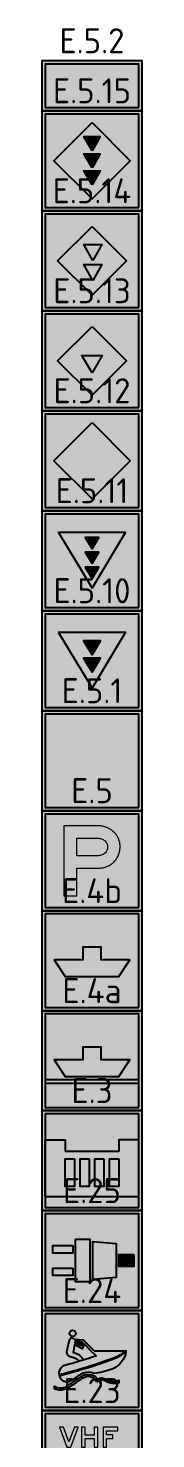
# Model space of a CAD drawing. Header units: metres. Extents: x -13 to 18, y 0 to 1289.
# Drawn here: x -5 to 5, y 787.2 to 928.3 of the extents above; entities that cross this region are included whole.
import ezdxf
from ezdxf.enums import TextEntityAlignment as Align

# ---------------------------------------------------------------- set-up
doc = ezdxf.new("R2010")
doc.units = ezdxf.units.M
doc.styles.add('NLC-ISO-RVV', font='NLCS-RVV.ttf')
doc.styles.add('NLCS-ISO', font='NLCS-ISO.ttf')

# ---------------------------------------------------------------- blocks, each defined once
blk = doc.blocks.new('SVV-VERKEERSTEKEN_E23-SO')
h = blk.add_hatch(color=7)
h.dxf.hatch_style = 1
h.paths.add_polyline_path([(5, 0), (5, 10), (-5, 10), (-5, 0)])
h.paths.add_polyline_path([(4.67, 0.33), (4.67, 9.67), (-4.67, 9.67), (-4.67, 0.33)], flags=16)
h = blk.add_hatch(color=146)
h.dxf.hatch_style = 1
h.paths.add_polyline_path([(4.67, 0.33), (4.67, 9.67), (-4.67, 9.67), (-4.67, 0.33)])
h.paths.add_polyline_path([(2.59, 8.33), (1.1, 8.33), (1.1, 6.33), (1.46, 6.33), (1.46, 7.2), (2.08, 7.2), (2.08, 7.57), (1.46, 7.57), (1.46, 7.97), (2.59, 7.97)], flags=16)
h.paths.add_polyline_path([(-1.03, 8.33), (-1.03, 6.33), (-0.68, 6.33), (-0.68, 7.2), (0.22, 7.21), (0.22, 6.33), (0.58, 6.33), (0.58, 8.33), (0.22, 8.33), (0.22, 7.56), (-0.68, 7.56), (-0.68, 8.33)], flags=16)
h.paths.add_polyline_path([(-2.11, 6.33), (-1.37, 8.33), (-1.75, 8.33), (-2.3, 6.87), (-2.85, 8.33), (-3.23, 8.33), (-2.5, 6.33)], flags=16)
h = blk.add_hatch(color=7)
h.dxf.hatch_style = 1
h.paths.add_polyline_path([(-2.11, 6.33), (-1.37, 8.33), (-1.75, 8.33), (-2.3, 6.87), (-2.85, 8.33), (-3.23, 8.33), (-2.5, 6.33)])
h.paths.add_polyline_path([(-1.03, 8.33), (-1.03, 6.33), (-0.68, 6.33), (-0.68, 7.2), (0.22, 7.21), (0.22, 6.33), (0.58, 6.33), (0.58, 8.33), (0.22, 8.33), (0.22, 7.56), (-0.68, 7.56), (-0.68, 8.33)])
h.paths.add_polyline_path([(2.59, 8.33), (1.1, 8.33), (1.1, 6.33), (1.46, 6.33), (1.46, 7.2), (2.08, 7.2), (2.08, 7.57), (1.46, 7.57), (1.46, 7.97), (2.59, 7.97)])
at = {"color": 146}
blk.add_lwpolyline([(5, 0), (5, 10), (-5, 10), (-5, 0)], close=True, dxfattribs=at)
at = {"color": 7}
blk.add_lwpolyline([(4.67, 0.33), (4.67, 9.67), (-4.67, 9.67), (-4.67, 0.33)], close=True, dxfattribs=at)
at = {"color": 7, "lineweight": 0}
for points in [[(-2.11, 6.33), (-1.37, 8.33), (-1.75, 8.33), (-2.3, 6.87), (-2.85, 8.33), (-3.23, 8.33), (-2.5, 6.33)], [(-1.03, 8.33), (-1.03, 6.33), (-0.68, 6.33), (-0.68, 7.2), (0.22, 7.21), (0.22, 6.33), (0.58, 6.33), (0.58, 8.33), (0.22, 8.33), (0.22, 7.56), (-0.68, 7.56), (-0.68, 8.33)], [(2.59, 8.33), (1.1, 8.33), (1.1, 6.33), (1.46, 6.33), (1.46, 7.2), (2.08, 7.2), (2.08, 7.57), (1.46, 7.57), (1.46, 7.97), (2.59, 7.97)]]:
    blk.add_lwpolyline(points, close=True, dxfattribs=at)
at = {"style": 'NLCS-ISO'}
blk.add_attdef('NR-RST', text='', height=2.5, dxfattribs=at).set_placement((0, 10), align=Align.BOTTOM_CENTER)
at = {"color": 7, "style": 'NLC-ISO-RVV'}
blk.add_attdef('VHF-KANAAL', text='', height=2.5, dxfattribs=at).set_placement((-0.33, 3.58), align=Align.MIDDLE_CENTER)
blk = doc.blocks.new('SVV-VERKEERSTEKEN_E24-SO')
h = blk.add_hatch(color=7)
h.dxf.hatch_style = 1
h.paths.add_polyline_path([(5, 0), (5, 10), (-5, 10), (-5, 0)])
h.paths.add_polyline_path([(4.67, 0.33), (4.67, 9.67), (-4.67, 9.67), (-4.67, 0.33)], flags=16)
h = blk.add_hatch(color=146)
h.dxf.hatch_style = 1
h.paths.add_polyline_path([(4.67, 9.67), (-4.67, 9.67), (-4.67, 0.33), (4.67, 0.33)])
h.paths.add_polyline_path([(3.39, 5.98, -0.089866), (2.23, 5.29, -0.020841), (-1.57, 4.03, -0.009026), (-3.25, 3.59, -0.275463), (-2.92, 4.44, -0.074998), (-2.46, 4.62, 0.003663), (-1.79, 4.81, 0.002538), (-1.33, 4.94, 0.101026), (-1.48, 5.13, 0.080915), (-1.69, 5.26, 0.023599), (-2.19, 5.43, -0.126232), (-2.43, 5.57, -0.260221), (-2.53, 5.89), (-2.28, 7, -0.207397), (-2.14, 7.2, -0.310164), (-1.82, 7.18), (-1.75, 7.13), (-0.84, 7.04), (-0.56, 6.76), (0.06, 6.14), (0.22, 5.98)], flags=16)
h.paths.add_polyline_path([(3.37, 5.87, -0.181869), (2.94, 4.89, 0.010572), (2.71, 4.63, -0.121358), (2.01, 4.15, -0.063294), (0.19, 3.72, 0.203031), (-0.89, 3.74, 0.046499), (-1.38, 3.47, -0.009669), (-2.18, 2.93, -0.33344), (-3.01, 3.07, -0.138066), (-3.24, 3.51, 0.009107), (-1.55, 3.96, 0.020841), (2.25, 5.22, 0.084129)], flags=16)
h.paths.add_polyline_path([(-0.93, 6.85), (-1.09, 6.48), (-1.72, 6.73), (-1.67, 6.97)], flags=0)
h.paths.add_polyline_path([(-1.61, 7.73, -1), (-2.25, 7.73, -1)], flags=16)
h.paths.add_polyline_path([(1.53, 3.1, 0.047125), (1.79, 2.99, 0.085403), (2.36, 2.92, 0.158579), (2.69, 3.05), (2.69, 2.79, -0.11196), (2.35, 2.7, -0.083048), (1.73, 2.77, -0.047424), (1.43, 2.9, 0.071555), (1.07, 3.04, 0.179469), (0.8, 3), (0.49, 2.83, 0.401737), (-0.72, 3.34, 0.045385), (-1.13, 3.11, -0.009669), (-1.94, 2.56, 0.007359), (-2.32, 2.31, -0.040487), (-2.59, 2.16, -0.223465), (-3.73, 2.18), (-3.73, 2.43, 0.248831), (-2.68, 2.36, 0.040276), (-2.44, 2.49, -0.007359), (-2.06, 2.75, 0.009669), (-1.26, 3.29, -0.046001), (-0.81, 3.54, -0.343649), (0.58, 3.13), (0.69, 3.19, -0.179469), (1.11, 3.25, -0.071555)], flags=16)
at = {"linetype": 'Continuous'}
h = blk.add_hatch(color=7, dxfattribs=at)
h.dxf.hatch_style = 1
h.paths.add_polyline_path([(-1.61, 7.73, 1), (-2.25, 7.73, 1)])
h.paths.add_polyline_path([(-2.53, 5.89, 0.260221), (-2.43, 5.57, 0.126232), (-2.19, 5.43, -0.023599), (-1.69, 5.26, -0.080915), (-1.48, 5.13, -0.101026), (-1.33, 4.94, 0.002596), (-0.86, 5.08, 0.018223), (-0.95, 5.23, 0.12149), (-1.36, 5.62, 0.09917), (-1.88, 5.8, 0.035857), (-1.76, 6.56, -0.528643), (-1.73, 6.58, -0.011491), (-1.62, 6.53), (-0.99, 6.19), (-0.77, 6.66), (-0.72, 6.61), (-0.1, 5.98), (0.4, 5.49, -0.012162), (-1.79, 4.81, -0.003663), (-2.46, 4.62, 0.074998), (-2.92, 4.44, 0.275463), (-3.25, 3.59, 0.009026), (-1.57, 4.03, 0.020841), (2.23, 5.29, 0.089866), (3.39, 5.98), (0.22, 5.98), (-0.56, 6.76), (-0.84, 7.04), (-1.75, 7.13), (-1.82, 7.18, 0.310164), (-2.14, 7.2, 0.207397), (-2.28, 7)])
h.paths.add_polyline_path([(-1.72, 6.73), (-1.67, 6.97), (-0.93, 6.85), (-1.09, 6.48)], flags=16)
h.paths.add_polyline_path([(2.01, 4.15, 0.121358), (2.71, 4.63, -0.010572), (2.94, 4.89, 0.181869), (3.37, 5.87, -0.084129), (2.25, 5.22, -0.020841), (-1.55, 3.96, -0.009107), (-3.24, 3.51, 0.138066), (-3.01, 3.07, 0.33344), (-2.18, 2.93, 0.009669), (-1.38, 3.47, -0.046499), (-0.89, 3.74, -0.203031), (0.19, 3.72, 0.063294)])
h.paths.add_polyline_path([(1.07, 3.04, -0.071555), (1.43, 2.9, 0.047424), (1.73, 2.77, 0.085808), (2.37, 2.7, 0.105388), (2.69, 2.79), (2.69, 3.05, -0.158579), (2.36, 2.92, -0.085403), (1.79, 2.99, -0.047125), (1.53, 3.1, 0.071555), (1.11, 3.25, 0.179469), (0.69, 3.19), (0.58, 3.13, 0.343649), (-0.81, 3.54, 0.046001), (-1.26, 3.29, -0.009669), (-2.06, 2.75, 0.007359), (-2.44, 2.49, -0.040276), (-2.68, 2.36, -0.248831), (-3.73, 2.43), (-3.73, 2.18, 0.223465), (-2.59, 2.16, 0.040487), (-2.32, 2.31, -0.007359), (-1.94, 2.56, 0.009669), (-1.13, 3.11, -0.045385), (-0.72, 3.34, -0.401737), (0.49, 2.83), (0.8, 3, -0.179469)])
h = blk.add_hatch(color=146)
h.dxf.hatch_style = 1
h.paths.add_polyline_path([(-0.1, 5.98), (-0.72, 6.61), (-0.77, 6.66), (-0.99, 6.19), (-1.62, 6.53, 0.01169), (-1.73, 6.58, 0.455834), (-1.76, 6.56, -0.035961), (-1.88, 5.8, -0.09917), (-1.36, 5.62, -0.12149), (-0.95, 5.23, -0.018223), (-0.86, 5.08, 0.007027), (0.4, 5.49)])
h = blk.add_hatch(color=146)
h.dxf.hatch_style = 1
h.paths.add_polyline_path([(-0.93, 6.85), (-1.67, 6.97), (-1.72, 6.73), (-1.09, 6.48)])
at = {"color": 146}
blk.add_lwpolyline([(5, 0), (5, 10), (-5, 10), (-5, 0)], close=True, dxfattribs=at)
at = {"color": 7}
blk.add_lwpolyline([(4.67, 0.33), (4.67, 9.67), (-4.67, 9.67), (-4.67, 0.33)], close=True, dxfattribs=at)
at = {"color": 146, "linetype": 'Continuous'}
for points in [[(-0.84, 7.04), (-1.75, 7.13), (-1.82, 7.18, 0.310164), (-2.14, 7.2, 0.198273), (-2.28, 7.01), (-2.53, 5.89, 0.260221), (-2.43, 5.57, 0.126232), (-2.19, 5.43, -0.023599), (-1.69, 5.26, -0.080915), (-1.48, 5.13, -0.104095), (-1.33, 4.94, 0.67181)], [(0.22, 5.98), (3.39, 5.98, -0.089866), (2.23, 5.29, -0.020841), (-1.57, 4.03, -0.009026), (-3.25, 3.59, -0.275463), (-2.92, 4.44, -0.074998), (-2.46, 4.62, 0.003663), (-1.79, 4.81, 0.012162), (0.4, 5.49), (-0.1, 5.98)], [(-1.62, 6.53, 0.011491), (-1.73, 6.58, 0.528643), (-1.76, 6.56, -0.035857), (-1.88, 5.8, -0.09917), (-1.36, 5.62, -0.12149), (-0.95, 5.23, -0.018223), (-0.86, 5.08, -0.018223)], [(0.49, 2.83, 0.401888), (-0.72, 3.34, 0.045385), (-1.13, 3.11, -0.009669), (-1.94, 2.56, 0.007359), (-2.32, 2.31, -0.040487), (-2.59, 2.16, -0.223465), (-3.73, 2.18), (-3.73, 2.43, 0.248831), (-2.68, 2.36, 0.040276), (-2.44, 2.49, -0.007359), (-2.06, 2.75, 0.009669), (-1.26, 3.29, -0.046001), (-0.81, 3.54, -0.343649), (0.58, 3.13, -0.069615), (0.58, 3.13, -0.077379), (0.58, 3.13), (0.69, 3.19, -0.179469), (1.11, 3.25, -0.071555), (1.53, 3.1, 0.047125), (1.79, 2.99, 0.085403), (2.36, 2.92, 0.023346), (2.36, 2.92, 0.158579), (2.69, 3.05), (2.69, 2.79, -0.105388), (2.37, 2.7, -0.085808), (1.73, 2.77, -0.047424), (1.43, 2.9, 0.071555), (1.07, 3.04, 0.179469), (0.8, 3), (0.49, 2.83)]]:
    blk.add_lwpolyline(points, format="xyb", dxfattribs=at)
blk.add_lwpolyline([(-3.24, 3.51, 0.009107), (-1.55, 3.96, 0.020841), (2.25, 5.22, 0.084129), (3.37, 5.87, -0.181869), (2.94, 4.89, 0.010572), (2.71, 4.63, -0.121358), (2.01, 4.15, -0.063294), (0.19, 3.72, 0.203031), (-0.89, 3.74, 0.046499), (-1.38, 3.47, -0.009669), (-2.18, 2.93, -0.33344), (-3.01, 3.07, -0.138066)], format="xyb", close=True, dxfattribs=at)
for points in [[(-1.67, 6.97), (-1.72, 6.73)], [(-0.93, 6.85), (-1.09, 6.48), (-1.72, 6.73)], [(-0.93, 6.85), (-1.67, 6.97)], [(-0.1, 5.98), (-0.72, 6.61), (-0.77, 6.66), (-0.99, 6.19), (-1.62, 6.53)], [(0.22, 5.98), (-0.56, 6.76), (-0.84, 7.04), (-0.84, 7.04), (-0.84, 7.04)], [(0.06, 6.14), (-0.56, 6.76), (-0.84, 7.04)]]:
    blk.add_lwpolyline(points, dxfattribs=at)
blk.add_circle((-1.93, 7.73), 0.319, dxfattribs=at)
at = {"style": 'NLCS-ISO'}
blk.add_attdef('NR-RST', text='', height=2.5, dxfattribs=at).set_placement((0, 10), align=Align.BOTTOM_CENTER)
blk = doc.blocks.new('SVV-VERKEERSTEKEN_E25-SO')
h = blk.add_hatch(color=7)
h.dxf.hatch_style = 1
h.paths.add_polyline_path([(5, 0), (5, 10), (-5, 10), (-5, 0)])
h.paths.add_polyline_path([(4.67, 0.33), (4.67, 9.67), (-4.67, 9.67), (-4.67, 0.33)], flags=16)
h = blk.add_hatch(color=146)
h.dxf.hatch_style = 1
h.paths.add_polyline_path([(-4.67, 9.67), (-4.67, 0.33), (4.67, 0.33), (4.67, 9.67)])
h.paths.add_polyline_path([(2.42, 6.7), (2.42, 3.3), (0.08, 3.1), (0.08, 6.9)], flags=16)
h.paths.add_polyline_path([(-0.17, 7.1), (-0.17, 2.9), (-1.67, 2.9), (-1.67, 7.1)], flags=16)
h.paths.add_polyline_path([(2.67, 5.6), (4.17, 5.6), (4.17, 4.4), (2.67, 4.4)], flags=16)
h.paths.add_polyline_path([(-1.92, 6.5), (-1.92, 5.75), (-3.92, 5.75), (-3.92, 6.5)], flags=16)
h.paths.add_polyline_path([(-1.92, 4.25), (-1.92, 3.5), (-3.92, 3.5), (-3.92, 4.25)], flags=16)
h = blk.add_hatch(color=7)
h.dxf.hatch_style = 1
h.paths.add_polyline_path([(-0.17, 2.9), (-0.17, 7.1), (-1.67, 7.1), (-1.67, 2.9)])
h = blk.add_hatch(color=7)
h.dxf.hatch_style = 1
h.paths.add_polyline_path([(-1.92, 6.5), (-1.92, 5.75), (-3.92, 5.75), (-3.92, 6.5)])
h = blk.add_hatch(color=7)
h.dxf.hatch_style = 1
h.paths.add_polyline_path([(0.08, 3.1), (0.08, 6.9), (2.42, 6.7), (2.42, 3.3)])
h = blk.add_hatch(color=7)
h.dxf.hatch_style = 1
h.paths.add_polyline_path([(-1.92, 4.25), (-1.92, 3.5), (-3.92, 3.5), (-3.92, 4.25)])
h = blk.add_hatch(color=7)
h.dxf.hatch_style = 1
h.paths.add_polyline_path([(4.17, 5.6), (4.17, 4.4), (2.67, 4.4), (2.67, 5.6)])
at = {"color": 146}
blk.add_lwpolyline([(5, 0), (5, 10), (-5, 10), (-5, 0)], close=True, dxfattribs=at)
at = {"color": 7}
blk.add_lwpolyline([(4.67, 0.33), (4.67, 9.67), (-4.67, 9.67), (-4.67, 0.33)], close=True, dxfattribs=at)
at = {"color": 146, "flags": 128}
for points in [[(-0.17, 2.9), (-0.17, 7.1), (-1.67, 7.1), (-1.67, 2.9)], [(-1.92, 6.5), (-1.92, 5.75), (-3.92, 5.75), (-3.92, 6.5)], [(0.08, 3.1), (0.08, 6.9), (2.42, 6.7), (2.42, 3.3)], [(-1.92, 4.25), (-1.92, 3.5), (-3.92, 3.5), (-3.92, 4.25)], [(4.17, 5.6), (4.17, 4.4), (2.67, 4.4), (2.67, 5.6)]]:
    blk.add_lwpolyline(points, close=True, dxfattribs=at)
at = {"style": 'NLCS-ISO'}
blk.add_attdef('NR-RST', text='', height=2.5, dxfattribs=at).set_placement((0, 10), align=Align.BOTTOM_CENTER)
blk = doc.blocks.new('SVV-VERKEERSTEKEN_E3-SO')
h = blk.add_hatch(color=7)
h.dxf.hatch_style = 1
h.paths.add_polyline_path([(5, 0), (5, 10), (-5, 10), (-5, 0)])
h.paths.add_polyline_path([(4.67, 0.33), (4.67, 9.67), (-4.67, 9.67), (-4.67, 0.33)], flags=16)
h = blk.add_hatch(color=146)
h.dxf.hatch_style = 1
h.paths.add_polyline_path([(4.67, 9.67), (-4.67, 9.67), (-4.67, 7.08), (-2.67, 7.08), (-2.67, 5.92), (2.67, 5.92), (2.67, 7.08), (4.67, 7.08)])
at = {"linetype": 'Continuous'}
h = blk.add_hatch(color=7, dxfattribs=at)
h.dxf.hatch_style = 1
h.paths.add_polyline_path([(4.67, 7.08), (2.67, 7.08), (2.67, 5.92), (-2.67, 5.92), (-2.67, 7.08), (-4.67, 7.08), (-4.67, 1.42), (4.67, 1.42)])
h.paths.add_polyline_path([(2.67, 5.17), (2.67, 2.42), (1.75, 2.42), (1.75, 5.17)], flags=16)
h.paths.add_polyline_path([(1.19, 5.17), (1.19, 2.42), (0.27, 2.42), (0.27, 5.17)], flags=16)
h.paths.add_polyline_path([(-0.27, 5.17), (-0.27, 2.42), (-1.19, 2.42), (-1.19, 5.17)], flags=16)
h.paths.add_polyline_path([(-1.75, 5.17), (-1.75, 2.42), (-2.67, 2.42), (-2.67, 5.17)], flags=16)
h = blk.add_hatch(color=146)
h.dxf.hatch_style = 1
h.paths.add_polyline_path([(-1.75, 5.17), (-2.67, 5.17), (-2.67, 2.42), (-1.75, 2.42)])
h = blk.add_hatch(color=146)
h.dxf.hatch_style = 1
h.paths.add_polyline_path([(-0.27, 5.17), (-1.19, 5.17), (-1.19, 2.42), (-0.27, 2.42)])
h = blk.add_hatch(color=146)
h.dxf.hatch_style = 1
h.paths.add_polyline_path([(1.19, 5.17), (0.27, 5.17), (0.27, 2.42), (1.19, 2.42)])
h = blk.add_hatch(color=146)
h.dxf.hatch_style = 1
h.paths.add_polyline_path([(2.67, 5.17), (1.75, 5.17), (1.75, 2.42), (2.67, 2.42)])
h = blk.add_hatch(color=146)
h.dxf.hatch_style = 1
h.paths.add_polyline_path([(4.67, 1.42), (-4.67, 1.42), (-4.67, 0.33), (4.67, 0.33)])
at = {"color": 146}
blk.add_lwpolyline([(5, 0), (5, 10), (-5, 10), (-5, 0)], close=True, dxfattribs=at)
at = {"color": 7}
blk.add_lwpolyline([(4.67, 0.33), (4.67, 9.67), (-4.67, 9.67), (-4.67, 0.33)], close=True, dxfattribs=at)
at = {"color": 7, "linetype": 'Continuous'}
for points in [[(-4.67, 1.42), (4.67, 1.42), (4.67, 7.08), (2.67, 7.08), (2.67, 5.92)], [(-4.67, 1.42), (-4.67, 1.42), (-4.67, 7.08), (-2.67, 7.08), (-2.67, 5.92)], [(2.67, 5.92), (-2.67, 5.92)]]:
    blk.add_lwpolyline(points, dxfattribs=at)
for points in [[(-1.75, 5.17), (-1.75, 2.42), (-2.67, 2.42), (-2.67, 5.17)], [(-0.27, 5.17), (-0.27, 2.42), (-1.19, 2.42), (-1.19, 5.17)], [(1.19, 5.17), (1.19, 2.42), (0.27, 2.42), (0.27, 5.17)], [(2.67, 5.17), (2.67, 2.42), (1.75, 2.42), (1.75, 5.17)]]:
    blk.add_lwpolyline(points, close=True, dxfattribs=at)
at = {"style": 'NLCS-ISO'}
blk.add_attdef('NR-RST', text='', height=2.5, dxfattribs=at).set_placement((0, 10), align=Align.BOTTOM_CENTER)
blk = doc.blocks.new('SVV-VERKEERSTEKEN_E4A-SO')
h = blk.add_hatch(color=7)
h.dxf.hatch_style = 1
h.paths.add_polyline_path([(5, 0), (5, 10), (-5, 10), (-5, 0)])
h.paths.add_polyline_path([(4.67, 0.33), (4.67, 9.67), (-4.67, 9.67), (-4.67, 0.33)], flags=16)
h = blk.add_hatch(color=146)
h.dxf.hatch_style = 1
h.paths.add_polyline_path([(4.67, 9.67), (-4.67, 9.67), (-4.67, 3.08), (4.67, 3.08)])
h.paths.add_polyline_path([(0.93, 6.34), (0.93, 5.09), (3.76, 5.09), (2.67, 3.42), (0, 3.42), (-2.67, 3.42), (-3.76, 5.09), (-0.93, 5.09), (-0.93, 6.34), (0, 6.34)], flags=16)
at = {"linetype": 'Continuous'}
h = blk.add_hatch(color=7, dxfattribs=at)
h.dxf.hatch_style = 1
h.paths.add_polyline_path([(4.67, 3.08), (-4.67, 3.08), (-4.67, 2.75), (4.67, 2.75)])
h.paths.add_polyline_path([(3.76, 5.09), (0.93, 5.09), (0.93, 6.34), (0, 6.34), (-0.93, 6.34), (-0.93, 5.09), (-3.76, 5.09), (-2.67, 3.42), (0, 3.42), (2.67, 3.42)])
h = blk.add_hatch(color=146)
h.dxf.hatch_style = 1
h.paths.add_polyline_path([(4.67, 2.75), (-4.67, 2.75), (-4.67, 0.33), (4.67, 0.33)])
at = {"color": 146, "linetype": 'Continuous'}
for p, q in [((4.67, 3.08), (-4.67, 3.08)), ((-4.67, 2.75), (4.67, 2.75))]:
    blk.add_line(p, q, dxfattribs=at)
at = {"color": 146}
blk.add_lwpolyline([(5, 0), (5, 10), (-5, 10), (-5, 0)], close=True, dxfattribs=at)
at = {"color": 7}
blk.add_lwpolyline([(4.67, 0.33), (4.67, 9.67), (-4.67, 9.67), (-4.67, 0.33)], close=True, dxfattribs=at)
at = {"color": 146, "linetype": 'Continuous'}
blk.add_lwpolyline([(0, 6.34), (-0.93, 6.34), (-0.93, 5.09), (-3.76, 5.09), (-2.67, 3.42), (0, 3.42), (2.67, 3.42), (3.76, 5.09), (0.93, 5.09), (0.93, 6.34)], close=True, dxfattribs=at)
at = {"style": 'NLCS-ISO'}
blk.add_attdef('NR-RST', text='', height=2.5, dxfattribs=at).set_placement((0, 10), align=Align.BOTTOM_CENTER)
blk = doc.blocks.new('SVV-VERKEERSTEKEN_E4B-SO')
h = blk.add_hatch(color=7)
h.dxf.hatch_style = 1
h.paths.add_polyline_path([(5, 0), (5, 10), (-5, 10), (-5, 0)])
h.paths.add_polyline_path([(4.67, 0.33), (4.67, 9.67), (-4.67, 9.67), (-4.67, 0.33)], flags=16)
h = blk.add_hatch(color=146)
h.dxf.hatch_style = 1
h.paths.add_polyline_path([(4.67, 9.67), (-4.67, 9.67), (-4.67, 0.33), (4.67, 0.33)])
h.paths.add_polyline_path([(0.93, 6.34), (0.93, 5.09), (3.76, 5.09), (2.67, 3.42), (0, 3.42), (-2.67, 3.42), (-3.76, 5.09), (-0.93, 5.09), (-0.93, 6.34), (0, 6.34)], flags=16)
at = {"linetype": 'Continuous'}
h = blk.add_hatch(color=7, dxfattribs=at)
h.dxf.hatch_style = 1
h.paths.add_polyline_path([(0, 3.42), (2.67, 3.42), (3.76, 5.09), (0.93, 5.09), (0.93, 6.34), (0, 6.34), (-0.93, 6.34), (-0.93, 5.09), (-3.76, 5.09), (-2.67, 3.42)])
at = {"color": 146}
blk.add_lwpolyline([(5, 0), (5, 10), (-5, 10), (-5, 0)], close=True, dxfattribs=at)
at = {"color": 7}
blk.add_lwpolyline([(4.67, 0.33), (4.67, 9.67), (-4.67, 9.67), (-4.67, 0.33)], close=True, dxfattribs=at)
at = {"color": 146, "linetype": 'Continuous'}
blk.add_lwpolyline([(0, 6.34), (-0.93, 6.34), (-0.93, 5.09), (-3.76, 5.09), (-2.67, 3.42), (0, 3.42), (2.67, 3.42), (3.76, 5.09), (0.93, 5.09), (0.93, 6.34)], close=True, dxfattribs=at)
at = {"style": 'NLCS-ISO'}
blk.add_attdef('NR-RST', text='', height=2.5, dxfattribs=at).set_placement((0, 10), align=Align.BOTTOM_CENTER)
blk = doc.blocks.new('SVV-VERKEERSTEKEN_E5-SO')
h = blk.add_hatch(color=7)
h.dxf.hatch_style = 1
h.paths.add_polyline_path([(5, 10), (-5, 10), (-5, 0), (5, 0)])
h.paths.add_polyline_path([(4.67, 9.67), (4.67, 0.33), (-4.67, 0.33), (-4.67, 9.67)], flags=16)
h.paths.add_polyline_path([(2.77, 8.35), (-0.04, 6), (2.19, 6), (-1.08, 2.17), (-0.76, 2.21), (-1.74, 1.31), (-1.55, 2.52), (-1.42, 2.28), (0.78, 5.31), (-1.59, 5.31), (1.77, 8.68)], flags=0)
h = blk.add_hatch(color=146)
h.dxf.hatch_style = 1
h.paths.add_polyline_path([(4.67, 9.67), (-4.67, 9.67), (-4.67, 0.33), (4.67, 0.33)])
h.paths.add_polyline_path([(0.7, 4.25), (0.59, 4.25), (0.48, 4.25), (-1.52, 4.25), (-1.52, 1.5), (-2.8, 1.5), (-2.8, 8.5), (0.47, 8.5), (0.58, 8.5), (0.68, 8.49), (0.79, 8.48), (0.89, 8.47), (0.99, 8.46), (1.09, 8.44), (1.18, 8.41), (1.27, 8.39), (1.37, 8.36), (1.45, 8.33), (1.54, 8.29), (1.63, 8.25), (1.71, 8.2), (1.71, 8.2), (1.8, 8.15), (1.89, 8.1), (1.97, 8.04), (2.05, 7.98), (2.12, 7.92), (2.19, 7.85), (2.26, 7.79), (2.32, 7.72), (2.38, 7.65), (2.44, 7.57), (2.49, 7.5), (2.54, 7.42), (2.58, 7.34), (2.62, 7.26), (2.66, 7.18), (2.69, 7.09), (2.72, 7), (2.74, 6.91), (2.76, 6.82), (2.78, 6.72), (2.79, 6.62), (2.8, 6.52), (2.8, 6.42), (2.8, 6.36), (2.8, 6.26), (2.79, 6.16), (2.78, 6.07), (2.76, 5.97), (2.74, 5.88), (2.72, 5.78), (2.69, 5.69), (2.65, 5.59), (2.61, 5.5), (2.57, 5.41), (2.52, 5.32), (2.51, 5.3), (2.45, 5.21), (2.4, 5.13), (2.34, 5.05), (2.28, 4.97), (2.21, 4.9), (2.14, 4.83), (2.07, 4.77), (1.99, 4.7), (1.91, 4.64), (1.83, 4.59), (1.74, 4.53), (1.72, 4.52), (1.64, 4.48), (1.56, 4.44), (1.48, 4.41), (1.4, 4.38), (1.31, 4.35), (1.21, 4.33), (1.12, 4.3), (1.02, 4.29), (0.92, 4.27), (0.81, 4.26)], flags=16)
h.paths.add_polyline_path([(0.63, 5.5), (0.52, 5.5), (-1.52, 5.5), (-1.52, 7.24), (0.52, 7.24), (0.53, 7.24), (0.65, 7.24), (0.75, 7.23), (0.85, 7.21), (0.95, 7.18), (1.04, 7.15), (1.12, 7.11), (1.19, 7.06), (1.26, 7.01), (1.3, 6.97), (1.37, 6.9), (1.42, 6.82), (1.47, 6.74), (1.5, 6.65), (1.53, 6.56), (1.54, 6.46), (1.55, 6.36), (1.55, 6.32), (1.54, 6.22), (1.52, 6.12), (1.49, 6.03), (1.45, 5.95), (1.4, 5.87), (1.33, 5.8), (1.26, 5.73), (1.18, 5.68), (1.1, 5.63), (1.01, 5.59), (0.92, 5.56), (0.83, 5.53), (0.73, 5.51)], flags=0)
h = blk.add_hatch(color=7)
h.dxf.hatch_style = 1
h.paths.add_polyline_path([(1.27, 8.39), (1.18, 8.41), (1.09, 8.44), (0.99, 8.46), (0.89, 8.47), (0.79, 8.48), (0.68, 8.49), (0.58, 8.5), (0.47, 8.5), (-2.8, 8.5), (-2.8, 1.5), (-1.52, 1.5), (-1.52, 4.25), (0.48, 4.25), (0.59, 4.25), (0.7, 4.25), (0.81, 4.26), (0.92, 4.27), (1.02, 4.29), (1.12, 4.3), (1.21, 4.33), (1.31, 4.35), (1.4, 4.38), (1.48, 4.41), (1.56, 4.44), (1.64, 4.48), (1.72, 4.52), (1.74, 4.53), (1.83, 4.59), (1.91, 4.64), (1.99, 4.7), (2.07, 4.77), (2.14, 4.83), (2.21, 4.9), (2.28, 4.97), (2.34, 5.05), (2.4, 5.13), (2.45, 5.21), (2.51, 5.3), (2.52, 5.32), (2.57, 5.41), (2.61, 5.5), (2.65, 5.59), (2.69, 5.69), (2.72, 5.78), (2.74, 5.88), (2.76, 5.97), (2.78, 6.07), (2.79, 6.16), (2.8, 6.26), (2.8, 6.36), (2.8, 6.42), (2.8, 6.52), (2.79, 6.62), (2.78, 6.72), (2.76, 6.82), (2.74, 6.91), (2.72, 7), (2.69, 7.09), (2.66, 7.18), (2.62, 7.26), (2.58, 7.34), (2.54, 7.42), (2.49, 7.5), (2.44, 7.57), (2.38, 7.65), (2.32, 7.72), (2.26, 7.79), (2.19, 7.85), (2.12, 7.92), (2.05, 7.98), (1.97, 8.04), (1.89, 8.1), (1.8, 8.15), (1.71, 8.2), (1.63, 8.25), (1.54, 8.29), (1.45, 8.33), (1.37, 8.36)])
h.paths.add_polyline_path([(0.95, 7.18), (1.04, 7.15), (1.12, 7.11), (1.19, 7.06), (1.28, 6.99), (1.37, 6.9), (1.42, 6.82), (1.47, 6.74), (1.5, 6.65), (1.53, 6.56), (1.54, 6.46), (1.55, 6.33), (1.54, 6.22), (1.52, 6.12), (1.49, 6.03), (1.45, 5.95), (1.4, 5.87), (1.33, 5.8), (1.26, 5.73), (1.18, 5.68), (1.1, 5.63), (1.01, 5.59), (0.92, 5.56), (0.83, 5.53), (0.73, 5.51), (0.63, 5.5), (0.52, 5.5), (-1.52, 5.5), (-1.52, 7.24), (0.52, 7.24), (0.53, 7.24), (0.65, 7.24), (0.75, 7.23), (0.85, 7.21)], flags=16)
h = blk.add_hatch(color=146)
h.dxf.hatch_style = 1
h.paths.add_polyline_path([(1.5, 6.65), (1.47, 6.74), (1.42, 6.82), (1.37, 6.9), (1.3, 6.97), (1.26, 7.01), (1.19, 7.06), (1.12, 7.11), (1.04, 7.15), (0.95, 7.18), (0.85, 7.21), (0.75, 7.23), (0.65, 7.24), (0.53, 7.24), (0.52, 7.24), (-1.52, 7.24), (-1.52, 5.5), (0.52, 5.5), (0.63, 5.5), (0.73, 5.51), (0.83, 5.53), (0.92, 5.56), (1.01, 5.59), (1.1, 5.63), (1.18, 5.68), (1.26, 5.73), (1.26, 5.74), (1.33, 5.8), (1.4, 5.87), (1.45, 5.95), (1.49, 6.03), (1.52, 6.12), (1.54, 6.22), (1.55, 6.32), (1.55, 6.36), (1.54, 6.46), (1.53, 6.56)])
at = {"color": 146}
blk.add_lwpolyline([(5, 0), (5, 10), (-5, 10), (-5, 0)], close=True, dxfattribs=at)
at = {"color": 7}
blk.add_lwpolyline([(4.67, 0.33), (4.67, 9.67), (-4.67, 9.67), (-4.67, 0.33)], close=True, dxfattribs=at)
at = {"color": 146, "lineweight": 0, "flags": 128}
for points in [[(0.7, 4.25), (0.81, 4.26), (0.92, 4.27), (1.02, 4.29), (1.12, 4.3), (1.21, 4.33), (1.31, 4.35), (1.4, 4.38), (1.48, 4.41), (1.56, 4.44), (1.64, 4.48), (1.72, 4.52), (1.74, 4.53), (1.83, 4.59), (1.91, 4.64), (1.99, 4.7), (2.07, 4.77), (2.14, 4.83), (2.21, 4.9), (2.28, 4.97), (2.34, 5.05), (2.4, 5.13), (2.45, 5.21), (2.51, 5.3), (2.52, 5.32), (2.57, 5.41), (2.61, 5.5), (2.65, 5.59), (2.69, 5.69), (2.72, 5.78), (2.74, 5.88), (2.76, 5.97), (2.78, 6.07), (2.79, 6.16), (2.8, 6.26), (2.8, 6.36), (2.8, 6.42), (2.8, 6.52), (2.79, 6.62), (2.78, 6.72), (2.76, 6.82), (2.74, 6.91), (2.72, 7), (2.69, 7.09), (2.66, 7.18), (2.62, 7.26), (2.58, 7.34), (2.54, 7.42), (2.49, 7.5), (2.44, 7.57), (2.38, 7.65), (2.32, 7.72), (2.26, 7.79), (2.19, 7.85), (2.12, 7.92), (2.05, 7.98), (1.97, 8.04), (1.89, 8.1), (1.8, 8.15), (1.71, 8.2), (1.71, 8.2), (1.63, 8.25), (1.54, 8.29), (1.45, 8.33), (1.37, 8.36), (1.27, 8.39), (1.18, 8.41), (1.09, 8.44), (0.99, 8.46), (0.89, 8.47), (0.79, 8.48), (0.68, 8.49), (0.58, 8.5), (0.47, 8.5), (-2.8, 8.5), (-2.8, 1.5), (-1.52, 1.5), (-1.52, 4.25), (0.47, 4.25), (0.48, 4.25), (0.59, 4.25)], [(0.53, 7.24), (0.65, 7.24), (0.75, 7.23), (0.85, 7.21), (0.95, 7.18), (1.04, 7.15), (1.12, 7.11), (1.19, 7.06), (1.26, 7.01), (1.3, 6.97), (1.37, 6.9), (1.42, 6.82), (1.47, 6.74), (1.5, 6.65), (1.53, 6.56), (1.54, 6.46), (1.55, 6.36), (1.55, 6.32), (1.54, 6.22), (1.52, 6.12), (1.49, 6.03), (1.45, 5.95), (1.4, 5.87), (1.33, 5.8), (1.26, 5.74), (1.26, 5.73), (1.18, 5.68), (1.1, 5.63), (1.01, 5.59), (0.92, 5.56), (0.83, 5.53), (0.73, 5.51), (0.63, 5.5), (0.52, 5.5), (-1.52, 5.5), (-1.52, 7.24), (0.52, 7.24)]]:
    blk.add_lwpolyline(points, close=True, dxfattribs=at)
at = {"style": 'NLCS-ISO'}
blk.add_attdef('NR-RST', text='', height=2.5, dxfattribs=at).set_placement((0, 10), align=Align.BOTTOM_CENTER)
blk = doc.blocks.new('SVV-VERKEERSTEKEN_E5_1-SO')
h = blk.add_hatch(color=7)
h.dxf.hatch_style = 1
h.paths.add_polyline_path([(5, 0), (5, 10), (-5, 10), (-5, 0)])
h.paths.add_polyline_path([(4.67, 0.33), (4.67, 9.67), (-4.67, 9.67), (-4.67, 0.33)], flags=16)
h = blk.add_hatch(color=146)
h.dxf.hatch_style = 1
h.paths.add_polyline_path([(4.67, 0.33), (4.67, 9.67), (-4.67, 9.67), (-4.67, 0.33)])
at = {"color": 146}
blk.add_lwpolyline([(5, 0), (5, 10), (-5, 10), (-5, 0)], close=True, dxfattribs=at)
at = {"color": 7}
blk.add_lwpolyline([(4.67, 0.33), (4.67, 9.67), (-4.67, 9.67), (-4.67, 0.33)], close=True, dxfattribs=at)
at = {"style": 'NLCS-ISO'}
blk.add_attdef('NR-RST', text='', height=2.5, dxfattribs=at).set_placement((0, 10), align=Align.BOTTOM_CENTER)
at = {"color": 7, "style": 'NLC-ISO-RVV'}
blk.add_attdef('AFSTAND_VERBOD_AFMEREN', text='', height=3.8, dxfattribs=at).set_placement((0, 5), align=Align.MIDDLE_CENTER)
blk = doc.blocks.new('SVV-VERKEERSTEKEN_E5_10-SO')
h = blk.add_hatch(color=7)
h.dxf.hatch_style = 1
h.paths.add_polyline_path([(5, 0), (5, 10), (-5, 10), (-5, 0)])
h.paths.add_polyline_path([(4.67, 0.33), (4.67, 9.67), (-4.67, 9.67), (-4.67, 0.33)], flags=16)
h = blk.add_hatch(color=146)
h.dxf.hatch_style = 1
h.paths.add_polyline_path([(4.67, 9.67), (-4.67, 9.67), (-4.67, 0.33), (4.67, 0.33)])
h.paths.add_polyline_path([(0, 2.25), (-3.33, 7.83), (0, 7.83), (3.33, 7.83)], flags=16)
h.paths.add_polyline_path([(0, 3.86), (-0.84, 5.26), (0, 5.26), (0.84, 5.26)], flags=0)
h.paths.add_polyline_path([(0, 5.6), (-0.84, 7), (0, 7), (0.84, 7)], flags=0)
h = blk.add_hatch(color=7)
h.dxf.hatch_style = 1
h.paths.add_polyline_path([(3.33, 7.83), (0, 7.83), (-3.33, 7.83), (0, 2.25)])
h.paths.add_polyline_path([(0.84, 7), (0, 5.6), (-0.84, 7), (0, 7)], flags=16)
h.paths.add_polyline_path([(0.84, 5.26), (0, 3.86), (-0.84, 5.26), (0, 5.26)], flags=16)
h = blk.add_hatch(color=146)
h.dxf.hatch_style = 1
h.paths.add_polyline_path([(0.84, 7), (0, 7), (-0.84, 7), (0, 5.6)])
h = blk.add_hatch(color=146)
h.dxf.hatch_style = 1
h.paths.add_polyline_path([(0.84, 5.26), (0, 5.26), (-0.84, 5.26), (0, 3.86)])
at = {"color": 146}
blk.add_lwpolyline([(5, 0), (5, 10), (-5, 10), (-5, 0)], close=True, dxfattribs=at)
at = {"color": 7}
blk.add_lwpolyline([(4.67, 0.33), (4.67, 9.67), (-4.67, 9.67), (-4.67, 0.33)], close=True, dxfattribs=at)
at = {"color": 146, "linetype": 'Continuous'}
for points in [[(0, 2.25), (0, 2.25), (3.33, 7.83), (0, 7.83), (-3.33, 7.83), (0, 2.25)], [(0, 5.6), (0.84, 7), (0, 7), (-0.84, 7)], [(0, 3.86), (0.84, 5.26), (0, 5.26), (-0.84, 5.26)]]:
    blk.add_lwpolyline(points, close=True, dxfattribs=at)
at = {"style": 'NLCS-ISO'}
blk.add_attdef('NR-RST', text='', height=2.5, dxfattribs=at).set_placement((0, 10), align=Align.BOTTOM_CENTER)
blk = doc.blocks.new('SVV-VERKEERSTEKEN_E5_11-SO')
h = blk.add_hatch(color=7)
h.dxf.hatch_style = 1
h.paths.add_polyline_path([(5, 0), (5, 10), (-5, 10), (-5, 0)])
h.paths.add_polyline_path([(4.67, 0.33), (4.67, 9.67), (-4.67, 9.67), (-4.67, 0.33)], flags=16)
h = blk.add_hatch(color=146)
h.dxf.hatch_style = 1
h.paths.add_polyline_path([(4.67, 9.67), (-4.67, 9.67), (-4.67, 0.33), (4.67, 0.33)])
h.paths.add_polyline_path([(0, 2.25), (-3.33, 7.83), (0, 7.83), (3.33, 7.83)], flags=16)
h.paths.add_polyline_path([(0, 3.23), (-0.68, 4.37), (0.68, 4.37)], flags=0)
h.paths.add_polyline_path([(0, 4.71), (-0.68, 5.86), (0.68, 5.86)], flags=0)
h.paths.add_polyline_path([(0, 6.19), (-0.68, 7.33), (0.68, 7.33)], flags=0)
h = blk.add_hatch(color=7)
h.dxf.hatch_style = 1
h.paths.add_polyline_path([(3.33, 7.83), (0, 7.83), (-3.33, 7.83), (0, 2.25)])
h.paths.add_polyline_path([(-0.68, 7.33), (0.68, 7.33), (0, 6.19)], flags=16)
h.paths.add_polyline_path([(-0.68, 5.86), (0.68, 5.86), (0, 4.71)], flags=16)
h.paths.add_polyline_path([(-0.68, 4.37), (0.68, 4.37), (0, 3.23)], flags=16)
h = blk.add_hatch(color=146)
h.dxf.hatch_style = 1
h.paths.add_polyline_path([(0.68, 7.33), (-0.68, 7.33), (0, 6.19)])
h = blk.add_hatch(color=146)
h.dxf.hatch_style = 1
h.paths.add_polyline_path([(0.68, 5.86), (-0.68, 5.86), (0, 4.71)])
h = blk.add_hatch(color=146)
h.dxf.hatch_style = 1
h.paths.add_polyline_path([(0.68, 4.37), (-0.68, 4.37), (0, 3.23)])
at = {"color": 146}
blk.add_lwpolyline([(5, 0), (5, 10), (-5, 10), (-5, 0)], close=True, dxfattribs=at)
at = {"color": 7}
blk.add_lwpolyline([(4.67, 0.33), (4.67, 9.67), (-4.67, 9.67), (-4.67, 0.33)], close=True, dxfattribs=at)
at = {"color": 146, "linetype": 'Continuous'}
blk.add_lwpolyline([(0, 2.25), (0, 2.25), (3.33, 7.83), (0, 7.83), (-3.33, 7.83), (0, 2.25)], close=True, dxfattribs=at)
for points in [[(0, 6.19), (0.68, 7.33), (-0.68, 7.33), (0, 6.19)], [(0, 4.71), (0.68, 5.86), (-0.68, 5.86), (0, 4.71)], [(0, 3.23), (0.68, 4.37), (-0.68, 4.37), (0, 3.23)]]:
    blk.add_lwpolyline(points, dxfattribs=at)
at = {"style": 'NLCS-ISO'}
blk.add_attdef('NR-RST', text='', height=2.5, dxfattribs=at).set_placement((0, 10), align=Align.BOTTOM_CENTER)
blk = doc.blocks.new('SVV-VERKEERSTEKEN_E5_12-SO')
h = blk.add_hatch(color=7)
h.dxf.hatch_style = 1
h.paths.add_polyline_path([(5, 0), (5, 10), (-5, 10), (-5, 0)])
h.paths.add_polyline_path([(4.67, 0.33), (4.67, 9.67), (-4.67, 9.67), (-4.67, 0.33)], flags=16)
h = blk.add_hatch(color=146)
h.dxf.hatch_style = 1
h.paths.add_polyline_path([(4.67, 9.67), (-4.67, 9.67), (-4.67, 0.33), (4.67, 0.33)])
h.paths.add_polyline_path([(3.82, 5), (0, 1.18), (-3.82, 5), (0, 8.82)], flags=16)
h = blk.add_hatch(color=7)
h.dxf.hatch_style = 1
h.paths.add_polyline_path([(3.82, 5), (0, 8.82), (-3.82, 5), (0, 1.18)])
at = {"color": 146}
blk.add_lwpolyline([(5, 0), (5, 10), (-5, 10), (-5, 0)], close=True, dxfattribs=at)
at = {"color": 7}
blk.add_lwpolyline([(4.67, 0.33), (4.67, 9.67), (-4.67, 9.67), (-4.67, 0.33)], close=True, dxfattribs=at)
at = {"color": 146, "linetype": 'Continuous'}
blk.add_lwpolyline([(0, 8.82), (3.82, 5), (0, 1.18), (-3.82, 5)], close=True, dxfattribs=at)
at = {"style": 'NLCS-ISO'}
blk.add_attdef('NR-RST', text='', height=2.5, dxfattribs=at).set_placement((0, 10), align=Align.BOTTOM_CENTER)
blk = doc.blocks.new('SVV-VERKEERSTEKEN_E5_13-SO')
h = blk.add_hatch(color=7)
h.dxf.hatch_style = 1
h.paths.add_polyline_path([(5, 0), (5, 10), (-5, 10), (-5, 0)])
h.paths.add_polyline_path([(4.67, 0.33), (4.67, 9.67), (-4.67, 9.67), (-4.67, 0.33)], flags=16)
h = blk.add_hatch(color=146)
h.dxf.hatch_style = 1
h.paths.add_polyline_path([(4.67, 9.67), (-4.67, 9.67), (-4.67, 0.33), (4.67, 0.33)])
h.paths.add_polyline_path([(3.44, 5), (0, 1.56), (-3.44, 5), (0, 8.44)], flags=16)
h.paths.add_polyline_path([(1, 5.54), (0, 3.79), (-1, 5.54), (0, 5.54)], flags=0)
h = blk.add_hatch(color=7)
h.dxf.hatch_style = 1
h.paths.add_polyline_path([(3.44, 5), (0, 8.44), (-3.44, 5), (0, 1.56)])
h.paths.add_polyline_path([(1, 5.54), (0, 3.79), (-1, 5.54), (0, 5.54)], flags=16)
h = blk.add_hatch(color=146)
h.dxf.hatch_style = 1
h.paths.add_polyline_path([(1, 5.54), (0, 5.54), (-1, 5.54), (0, 3.79)])
at = {"color": 146}
blk.add_lwpolyline([(5, 0), (5, 10), (-5, 10), (-5, 0)], close=True, dxfattribs=at)
at = {"color": 7}
blk.add_lwpolyline([(4.67, 0.33), (4.67, 9.67), (-4.67, 9.67), (-4.67, 0.33)], close=True, dxfattribs=at)
at = {"color": 146, "linetype": 'Continuous'}
for points in [[(0, 8.44), (3.44, 5), (0, 1.56), (-3.44, 5)], [(0, 3.79), (-1, 5.54), (0, 5.54), (1, 5.54)]]:
    blk.add_lwpolyline(points, close=True, dxfattribs=at)
at = {"style": 'NLCS-ISO'}
blk.add_attdef('NR-RST', text='', height=2.5, dxfattribs=at).set_placement((0, 10), align=Align.BOTTOM_CENTER)
blk = doc.blocks.new('SVV-VERKEERSTEKEN_E5_14-SO')
h = blk.add_hatch(color=7)
h.dxf.hatch_style = 1
h.paths.add_polyline_path([(5, 0), (5, 10), (-5, 10), (-5, 0)])
h.paths.add_polyline_path([(4.67, 0.33), (4.67, 9.67), (-4.67, 9.67), (-4.67, 0.33)], flags=16)
h = blk.add_hatch(color=146)
h.dxf.hatch_style = 1
h.paths.add_polyline_path([(4.67, 9.67), (-4.67, 9.67), (-4.67, 0.33), (4.67, 0.33)])
h.paths.add_polyline_path([(3.44, 5), (0, 1.56), (-3.44, 5), (0, 8.44)], flags=16)
h.paths.add_polyline_path([(0.97, 6.62), (0.07, 5.04), (-0.83, 6.62), (0.07, 6.62)], flags=0)
h.paths.add_polyline_path([(0.97, 4.62), (0.07, 3.04), (-0.83, 4.62), (0.07, 4.62)], flags=0)
h = blk.add_hatch(color=7)
h.dxf.hatch_style = 1
h.paths.add_polyline_path([(0, 8.44), (-3.44, 5), (0, 1.56), (3.44, 5)])
h.paths.add_polyline_path([(0.97, 4.62), (0.07, 3.04), (-0.83, 4.62), (0.07, 4.62)], flags=16)
h.paths.add_polyline_path([(0.07, 5.04), (-0.83, 6.62), (0.07, 6.62), (0.97, 6.62)], flags=16)
h = blk.add_hatch(color=146)
h.dxf.hatch_style = 1
h.paths.add_polyline_path([(0.97, 6.62), (0.07, 6.62), (-0.83, 6.62), (0.07, 5.04)])
h = blk.add_hatch(color=146)
h.dxf.hatch_style = 1
h.paths.add_polyline_path([(0.97, 4.62), (0.07, 4.62), (-0.83, 4.62), (0.07, 3.04)])
at = {"color": 146}
blk.add_lwpolyline([(5, 0), (5, 10), (-5, 10), (-5, 0)], close=True, dxfattribs=at)
at = {"color": 7}
blk.add_lwpolyline([(4.67, 0.33), (4.67, 9.67), (-4.67, 9.67), (-4.67, 0.33)], close=True, dxfattribs=at)
at = {"color": 146, "linetype": 'Continuous'}
for points in [[(0, 8.44), (3.44, 5), (0, 1.56), (-3.44, 5)], [(0.07, 5.04), (-0.83, 6.62), (0.07, 6.62), (0.97, 6.62)], [(0.07, 3.04), (-0.83, 4.62), (0.07, 4.62), (0.97, 4.62)]]:
    blk.add_lwpolyline(points, close=True, dxfattribs=at)
at = {"style": 'NLCS-ISO'}
blk.add_attdef('NR-RST', text='', height=2.5, dxfattribs=at).set_placement((0, 10), align=Align.BOTTOM_CENTER)
blk = doc.blocks.new('SVV-VERKEERSTEKEN_E5_15-SO')
h = blk.add_hatch(color=7)
h.dxf.hatch_style = 1
h.paths.add_polyline_path([(5, 0), (5, 10), (-5, 10), (-5, 0)])
h.paths.add_polyline_path([(4.67, 0.33), (4.67, 9.67), (-4.67, 9.67), (-4.67, 0.33)], flags=16)
h = blk.add_hatch(color=146)
h.dxf.hatch_style = 1
h.paths.add_polyline_path([(4.67, 9.67), (-4.67, 9.67), (-4.67, 0.33), (4.67, 0.33)])
h.paths.add_polyline_path([(3.82, 5), (0, 1.18), (-3.82, 5), (0, 8.82)], flags=16)
h.paths.add_polyline_path([(0.81, 7.42), (0, 6.01), (-0.81, 7.42), (0, 7.42)], flags=0)
h.paths.add_polyline_path([(0.81, 5.71), (0, 4.29), (-0.81, 5.71), (0, 5.71)], flags=0)
h.paths.add_polyline_path([(0.81, 3.99), (0, 2.58), (-0.81, 3.99), (0, 3.99)], flags=0)
h.paths.add_polyline_path([(0.81, 7.42), (0, 7.42), (-0.81, 7.42), (0, 6.01)], flags=0)
h.paths.add_polyline_path([(0.81, 5.71), (0, 5.71), (-0.81, 5.71), (0, 4.29)], flags=0)
h.paths.add_polyline_path([(0.81, 3.99), (0, 3.99), (-0.81, 3.99), (0, 2.58)], flags=0)
h = blk.add_hatch(color=7)
h.dxf.hatch_style = 1
h.paths.add_polyline_path([(0, 8.82), (-3.82, 5), (0, 1.18), (3.82, 5)])
h.paths.add_polyline_path([(0.81, 5.71), (0, 4.29), (-0.81, 5.71), (0, 5.71)], flags=16)
h.paths.add_polyline_path([(0.81, 3.99), (0, 2.58), (-0.81, 3.99), (0, 3.99)], flags=16)
h.paths.add_polyline_path([(0, 6.01), (-0.81, 7.42), (0, 7.42), (0.81, 7.42)], flags=16)
h = blk.add_hatch(color=146)
h.dxf.hatch_style = 1
h.paths.add_polyline_path([(0.81, 7.42), (0, 7.42), (-0.81, 7.42), (0, 6.01)])
h = blk.add_hatch(color=146)
h.dxf.hatch_style = 1
h.paths.add_polyline_path([(0.81, 5.71), (0, 5.71), (-0.81, 5.71), (0, 4.29)])
h = blk.add_hatch(color=146)
h.dxf.hatch_style = 1
h.paths.add_polyline_path([(0.81, 3.99), (0, 3.99), (-0.81, 3.99), (0, 2.58)])
at = {"color": 146}
blk.add_lwpolyline([(5, 0), (5, 10), (-5, 10), (-5, 0)], close=True, dxfattribs=at)
at = {"color": 7}
blk.add_lwpolyline([(4.67, 0.33), (4.67, 9.67), (-4.67, 9.67), (-4.67, 0.33)], close=True, dxfattribs=at)
at = {"color": 146, "linetype": 'Continuous'}
for points in [[(0, 8.82), (3.82, 5), (0, 1.18), (-3.82, 5)], [(0, 6.01), (-0.81, 7.42), (0, 7.42), (0.81, 7.42)], [(0, 4.29), (-0.81, 5.71), (0, 5.71), (0.81, 5.71)], [(0, 2.58), (-0.81, 3.99), (0, 3.99), (0.81, 3.99)]]:
    blk.add_lwpolyline(points, close=True, dxfattribs=at)
at = {"style": 'NLCS-ISO'}
blk.add_attdef('NR-RST', text='', height=2.5, dxfattribs=at).set_placement((0, 10), align=Align.BOTTOM_CENTER)
blk = doc.blocks.new('SVV-VERKEERSTEKEN_E5_2-SO')
h = blk.add_hatch(color=7)
h.dxf.hatch_style = 1
h.paths.add_polyline_path([(5, 0), (5, 5), (-5, 5), (-5, 0)])
h.paths.add_polyline_path([(4.67, 0.33), (4.67, 4.67), (-4.67, 4.67), (-4.67, 0.33)], flags=16)
h = blk.add_hatch(color=146)
h.dxf.hatch_style = 1
h.paths.add_polyline_path([(4.67, 0.33), (4.67, 4.67), (-4.67, 4.67), (-4.67, 0.33)])
at = {"color": 146}
for points in [[(5, 0), (5, 5), (-5, 5), (-5, 0)], [(4.67, 0.33), (4.67, 4.67), (-4.67, 4.67), (-4.67, 0.33)]]:
    blk.add_lwpolyline(points, close=True, dxfattribs=at)
at = {"style": 'NLCS-ISO'}
blk.add_attdef('NR-RST', text='', height=2.5, dxfattribs=at).set_placement((0, 5), align=Align.BOTTOM_CENTER)
at = {"color": 7, "style": 'NLC-ISO-RVV'}
blk.add_attdef('AFSTAND_LIGPLAATS', text='', height=1.8, dxfattribs=at).set_placement((0, 2.5), align=Align.MIDDLE_CENTER)

msp = doc.modelspace()

# ---------------------------------------------------------------- block references
for name, p, values in [('SVV-VERKEERSTEKEN_E5_2-SO', (0, 920), {'NR-RST': 'E.5.2'}), ('SVV-VERKEERSTEKEN_E5_15-SO', (0, 910), {'NR-RST': 'E.5.15'}), ('SVV-VERKEERSTEKEN_E5_14-SO', (0, 900), {'NR-RST': 'E.5.14'}), ('SVV-VERKEERSTEKEN_E5_13-SO', (0, 890), {'NR-RST': 'E.5.13'}), ('SVV-VERKEERSTEKEN_E5_12-SO', (0, 880), {'NR-RST': 'E.5.12'}), ('SVV-VERKEERSTEKEN_E5_11-SO', (0, 870), {'NR-RST': 'E.5.11'}), ('SVV-VERKEERSTEKEN_E5_10-SO', (0, 860), {'NR-RST': 'E.5.10'}), ('SVV-VERKEERSTEKEN_E5_1-SO', (0, 850), {'NR-RST': 'E.5.1'}), ('SVV-VERKEERSTEKEN_E5-SO', (0, 840), {'NR-RST': 'E.5'}), ('SVV-VERKEERSTEKEN_E4B-SO', (0, 830), {'NR-RST': 'E.4b'}), ('SVV-VERKEERSTEKEN_E4A-SO', (0, 820), {'NR-RST': 'E.4a'}), ('SVV-VERKEERSTEKEN_E3-SO', (0, 810), {'NR-RST': 'E.3'}), ('SVV-VERKEERSTEKEN_E25-SO', (0, 800), {'NR-RST': 'E.25'}), ('SVV-VERKEERSTEKEN_E24-SO', (0, 790), {'NR-RST': 'E.24'}), ('SVV-VERKEERSTEKEN_E23-SO', (0, 780), {'NR-RST': 'E.23', 'VHF-KANAAL': '62'})]:
    msp.add_blockref(name, p).add_auto_attribs(values)

doc.saveas('drawing.dxf')
